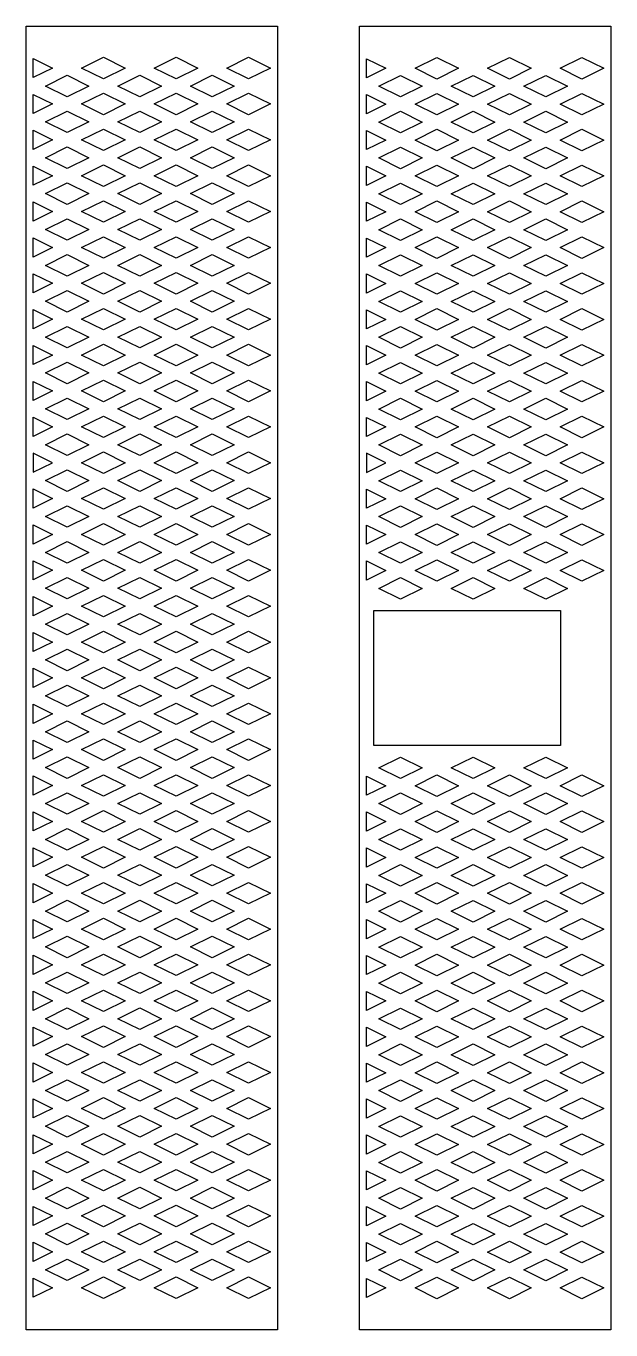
# Model space of a CAD drawing. Header units: metres. Extents: x -269 to 2726, y -36 to 1548.
# Drawn here: x 1342 to 1668, y 16 to 741 of the extents above; entities that cross this region are included whole.
import ezdxf

# ---------------------------------------------------------------- set-up
doc = ezdxf.new("R2010")
doc.units = ezdxf.units.M
doc.layers.add('Page1', color=7, linetype='CONTINUOUS')

msp = doc.modelspace()

# ---------------------------------------------------------------- linework, layer by layer
at = {"layer": 'Page1'}
for points in [[(1482.161377, 16.400642), (1342.161377, 16.400642), (1342.161377, 741.400635), (1482.161377, 741.400635), (1482.161377, 741.400635), (1482.161377, 16.400642)], [(1667.716919, 16.301371), (1527.716919, 16.301371), (1527.716919, 741.301392), (1667.716919, 741.301392), (1667.716919, 741.301392), (1667.716919, 16.301371)], [(1346.161377, 723.370667), (1356.953491, 718.042053), (1346.161377, 712.71344), (1346.161377, 723.370667)], [(1385.236328, 724.026917), (1397.357544, 718.042053), (1385.236328, 712.05719), (1373.115112, 718.042053), (1385.236328, 724.026917)], [(1425.640381, 724.026917), (1437.761597, 718.042053), (1425.640381, 712.05719), (1413.519165, 718.042053), (1425.640381, 724.026917)], [(1466.044434, 724.026917), (1478.165649, 718.042053), (1466.044434, 712.05719), (1453.923218, 718.042053), (1466.044434, 724.026917)], [(1531.716919, 723.271423), (1542.509033, 717.94281), (1531.716919, 712.614136), (1531.716919, 723.271423)], [(1570.79187, 723.927612), (1582.913086, 717.94281), (1570.79187, 711.957947), (1558.670654, 717.94281), (1570.79187, 723.927612)], [(1611.195923, 723.927612), (1623.317139, 717.94281), (1611.195923, 711.957947), (1599.074707, 717.94281), (1611.195923, 723.927612)], [(1651.599976, 723.927612), (1663.721191, 717.94281), (1651.599976, 711.957947), (1639.47876, 717.94281), (1651.599976, 723.927612)], [(1365.034302, 714.052185), (1377.155518, 708.067322), (1365.034302, 702.082458), (1352.913086, 708.067322), (1365.034302, 714.052185)], [(1405.438354, 714.052185), (1417.55957, 708.067322), (1405.438354, 702.082458), (1393.317139, 708.067322), (1405.438354, 714.052185)], [(1445.842407, 714.052185), (1457.963623, 708.067322), (1445.842407, 702.082458), (1433.721191, 708.067322), (1445.842407, 714.052185)], [(1550.589844, 713.952881), (1562.71106, 707.968018), (1550.589844, 701.983215), (1538.468628, 707.968018), (1550.589844, 713.952881)], [(1590.993896, 713.952881), (1603.115112, 707.968018), (1590.993896, 701.983215), (1578.872681, 707.968018), (1590.993896, 713.952881)], [(1631.397949, 713.952881), (1643.519165, 707.968018), (1631.397949, 701.983215), (1619.276733, 707.968018), (1631.397949, 713.952881)], [(1346.161377, 703.421204), (1356.953491, 698.09259), (1346.161377, 692.763916), (1346.161377, 703.421204)], [(1385.236328, 704.077393), (1397.357544, 698.09259), (1385.236328, 692.107727), (1373.115112, 698.09259), (1385.236328, 704.077393)], [(1425.640381, 704.077393), (1437.761597, 698.09259), (1425.640381, 692.107727), (1413.519165, 698.09259), (1425.640381, 704.077393)], [(1466.044434, 704.077393), (1478.165649, 698.09259), (1466.044434, 692.107727), (1453.923218, 698.09259), (1466.044434, 704.077393)], [(1570.79187, 703.978149), (1582.913086, 697.993286), (1570.79187, 692.008423), (1558.670654, 697.993286), (1570.79187, 703.978149)], [(1611.195923, 703.978149), (1623.317139, 697.993286), (1611.195923, 692.008423), (1599.074707, 697.993286), (1611.195923, 703.978149)], [(1651.599976, 703.978149), (1663.721191, 697.993286), (1651.599976, 692.008423), (1639.47876, 697.993286), (1651.599976, 703.978149)], [(1531.716919, 703.321899), (1542.509033, 697.993286), (1531.716919, 692.664673), (1531.716919, 703.321899)], [(1365.034302, 694.102661), (1377.155518, 688.117798), (1365.034302, 682.132996), (1352.913086, 688.117798), (1365.034302, 694.102661)], [(1405.438354, 694.102661), (1417.55957, 688.117798), (1405.438354, 682.132996), (1393.317139, 688.117798), (1405.438354, 694.102661)], [(1445.842407, 694.102661), (1457.963623, 688.117798), (1445.842407, 682.132996), (1433.721191, 688.117798), (1445.842407, 694.102661)], [(1550.589844, 694.003418), (1562.71106, 688.018555), (1550.589844, 682.033691), (1538.468628, 688.018555), (1550.589844, 694.003418)], [(1590.993896, 694.003418), (1603.115112, 688.018555), (1590.993896, 682.033691), (1578.872681, 688.018555), (1590.993896, 694.003418)], [(1631.397949, 694.003418), (1643.519165, 688.018555), (1631.397949, 682.033691), (1619.276733, 688.018555), (1631.397949, 694.003418)], [(1346.161377, 683.47168), (1356.953491, 678.143066), (1346.161377, 672.814453), (1346.161377, 683.47168)], [(1385.236328, 684.12793), (1397.357544, 678.143066), (1385.236328, 672.158203), (1373.115112, 678.143066), (1385.236328, 684.12793)], [(1425.640381, 684.12793), (1437.761597, 678.143066), (1425.640381, 672.158203), (1413.519165, 678.143066), (1425.640381, 684.12793)], [(1466.044434, 684.12793), (1478.165649, 678.143066), (1466.044434, 672.158203), (1453.923218, 678.143066), (1466.044434, 684.12793)], [(1531.716919, 683.372437), (1542.509033, 678.043823), (1531.716919, 672.715149), (1531.716919, 683.372437)], [(1570.79187, 684.028625), (1582.913086, 678.043823), (1570.79187, 672.05896), (1558.670654, 678.043823), (1570.79187, 684.028625)], [(1611.195923, 684.028625), (1623.317139, 678.043823), (1611.195923, 672.05896), (1599.074707, 678.043823), (1611.195923, 684.028625)], [(1651.599976, 684.028625), (1663.721191, 678.043823), (1651.599976, 672.05896), (1639.47876, 678.043823), (1651.599976, 684.028625)], [(1365.034302, 674.153198), (1377.155518, 668.168335), (1365.034302, 662.183472), (1352.913086, 668.168335), (1365.034302, 674.153198)], [(1405.438354, 674.153198), (1417.55957, 668.168335), (1405.438354, 662.183472), (1393.317139, 668.168335), (1405.438354, 674.153198)], [(1445.842407, 674.153198), (1457.963623, 668.168335), (1445.842407, 662.183472), (1433.721191, 668.168335), (1445.842407, 674.153198)], [(1550.589844, 674.053894), (1562.71106, 668.069031), (1550.589844, 662.084229), (1538.468628, 668.069031), (1550.589844, 674.053894)], [(1590.993896, 674.053894), (1603.115112, 668.069031), (1590.993896, 662.084229), (1578.872681, 668.069031), (1590.993896, 674.053894)], [(1631.397949, 674.053894), (1643.519165, 668.069031), (1631.397949, 662.084229), (1619.276733, 668.069031), (1631.397949, 674.053894)], [(1346.161377, 663.522217), (1356.953491, 658.193542), (1346.161377, 652.864929), (1346.161377, 663.522217)], [(1385.236328, 664.178406), (1397.357544, 658.193542), (1385.236328, 652.20874), (1373.115112, 658.193542), (1385.236328, 664.178406)], [(1425.640381, 664.178406), (1437.761597, 658.193542), (1425.640381, 652.20874), (1413.519165, 658.193542), (1425.640381, 664.178406)], [(1466.044434, 664.178406), (1478.165649, 658.193542), (1466.044434, 652.20874), (1453.923218, 658.193542), (1466.044434, 664.178406)], [(1531.716919, 663.422913), (1542.509033, 658.094299), (1531.716919, 652.765686), (1531.716919, 663.422913)], [(1570.79187, 664.079163), (1582.913086, 658.094299), (1570.79187, 652.109436), (1558.670654, 658.094299), (1570.79187, 664.079163)], [(1611.195923, 664.079163), (1623.317139, 658.094299), (1611.195923, 652.109436), (1599.074707, 658.094299), (1611.195923, 664.079163)], [(1651.599976, 664.079163), (1663.721191, 658.094299), (1651.599976, 652.109436), (1639.47876, 658.094299), (1651.599976, 664.079163)], [(1365.034302, 654.203674), (1377.155518, 648.218811), (1365.034302, 642.233948), (1352.913086, 648.218811), (1365.034302, 654.203674)], [(1405.438354, 654.203674), (1417.55957, 648.218811), (1405.438354, 642.233948), (1393.317139, 648.218811), (1405.438354, 654.203674)], [(1445.842407, 654.203674), (1457.963623, 648.218811), (1445.842407, 642.233948), (1433.721191, 648.218811), (1445.842407, 654.203674)], [(1550.589844, 654.10437), (1562.71106, 648.119568), (1550.589844, 642.134705), (1538.468628, 648.119568), (1550.589844, 654.10437)], [(1590.993896, 654.10437), (1603.115112, 648.119568), (1590.993896, 642.134705), (1578.872681, 648.119568), (1590.993896, 654.10437)], [(1631.397949, 654.10437), (1643.519165, 648.119568), (1631.397949, 642.134705), (1619.276733, 648.119568), (1631.397949, 654.10437)], [(1346.161377, 643.572693), (1356.953491, 638.24408), (1346.161377, 632.915466), (1346.161377, 643.572693)], [(1385.236328, 644.228943), (1397.357544, 638.24408), (1385.236328, 632.259216), (1373.115112, 638.24408), (1385.236328, 644.228943)], [(1425.640381, 644.228943), (1437.761597, 638.24408), (1425.640381, 632.259216), (1413.519165, 638.24408), (1425.640381, 644.228943)], [(1466.044434, 644.228943), (1478.165649, 638.24408), (1466.044434, 632.259216), (1453.923218, 638.24408), (1466.044434, 644.228943)], [(1531.716919, 643.47345), (1542.509033, 638.144775), (1531.716919, 632.816162), (1531.716919, 643.47345)], [(1570.79187, 644.129639), (1582.913086, 638.144775), (1570.79187, 632.159973), (1558.670654, 638.144775), (1570.79187, 644.129639)], [(1611.195923, 644.129639), (1623.317139, 638.144775), (1611.195923, 632.159973), (1599.074707, 638.144775), (1611.195923, 644.129639)], [(1651.599976, 644.129639), (1663.721191, 638.144775), (1651.599976, 632.159973), (1639.47876, 638.144775), (1651.599976, 644.129639)], [(1365.034302, 634.25415), (1377.155518, 628.269348), (1365.034302, 622.284485), (1352.913086, 628.269348), (1365.034302, 634.25415)], [(1405.438354, 634.25415), (1417.55957, 628.269348), (1405.438354, 622.284485), (1393.317139, 628.269348), (1405.438354, 634.25415)], [(1445.842407, 634.25415), (1457.963623, 628.269348), (1445.842407, 622.284485), (1433.721191, 628.269348), (1445.842407, 634.25415)], [(1550.589844, 634.154907), (1562.71106, 628.170044), (1550.589844, 622.185181), (1538.468628, 628.170044), (1550.589844, 634.154907)], [(1590.993896, 634.154907), (1603.115112, 628.170044), (1590.993896, 622.185181), (1578.872681, 628.170044), (1590.993896, 634.154907)], [(1631.397949, 634.154907), (1643.519165, 628.170044), (1631.397949, 622.185181), (1619.276733, 628.170044), (1631.397949, 634.154907)], [(1346.161377, 623.62323), (1356.953491, 618.294556), (1346.161377, 612.965942), (1346.161377, 623.62323)], [(1385.236328, 624.279419), (1397.357544, 618.294556), (1385.236328, 612.309753), (1373.115112, 618.294556), (1385.236328, 624.279419)], [(1425.640381, 624.279419), (1437.761597, 618.294556), (1425.640381, 612.309753), (1413.519165, 618.294556), (1425.640381, 624.279419)], [(1466.044434, 624.279419), (1478.165649, 618.294556), (1466.044434, 612.309753), (1453.923218, 618.294556), (1466.044434, 624.279419)], [(1570.79187, 624.180176), (1582.913086, 618.195313), (1570.79187, 612.210449), (1558.670654, 618.195313), (1570.79187, 624.180176)], [(1611.195923, 624.180176), (1623.317139, 618.195313), (1611.195923, 612.210449), (1599.074707, 618.195313), (1611.195923, 624.180176)], [(1651.599976, 624.180176), (1663.721191, 618.195313), (1651.599976, 612.210449), (1639.47876, 618.195313), (1651.599976, 624.180176)], [(1531.716919, 623.523926), (1542.509033, 618.195313), (1531.716919, 612.866699), (1531.716919, 623.523926)], [(1365.034302, 614.304688), (1377.155518, 608.319824), (1365.034302, 602.334961), (1352.913086, 608.319824), (1365.034302, 614.304688)], [(1405.438354, 614.304688), (1417.55957, 608.319824), (1405.438354, 602.334961), (1393.317139, 608.319824), (1405.438354, 614.304688)], [(1445.842407, 614.304688), (1457.963623, 608.319824), (1445.842407, 602.334961), (1433.721191, 608.319824), (1445.842407, 614.304688)], [(1550.589844, 614.205383), (1562.71106, 608.220581), (1550.589844, 602.235718), (1538.468628, 608.220581), (1550.589844, 614.205383)], [(1590.993896, 614.205383), (1603.115112, 608.220581), (1590.993896, 602.235718), (1578.872681, 608.220581), (1590.993896, 614.205383)], [(1631.397949, 614.205383), (1643.519165, 608.220581), (1631.397949, 602.235718), (1619.276733, 608.220581), (1631.397949, 614.205383)], [(1346.161377, 603.673706), (1356.953491, 598.345093), (1346.161377, 593.016479), (1346.161377, 603.673706)], [(1385.236328, 604.329956), (1397.357544, 598.345093), (1385.236328, 592.360229), (1373.115112, 598.345093), (1385.236328, 604.329956)], [(1425.640381, 604.329956), (1437.761597, 598.345093), (1425.640381, 592.360229), (1413.519165, 598.345093), (1425.640381, 604.329956)], [(1466.044434, 604.329956), (1478.165649, 598.345093), (1466.044434, 592.360229), (1453.923218, 598.345093), (1466.044434, 604.329956)], [(1531.716919, 603.574463), (1542.509033, 598.245789), (1531.716919, 592.917175), (1531.716919, 603.574463)], [(1570.79187, 604.230652), (1582.913086, 598.245789), (1570.79187, 592.260986), (1558.670654, 598.245789), (1570.79187, 604.230652)], [(1611.195923, 604.230652), (1623.317139, 598.245789), (1611.195923, 592.260986), (1599.074707, 598.245789), (1611.195923, 604.230652)], [(1651.599976, 604.230652), (1663.721191, 598.245789), (1651.599976, 592.260986), (1639.47876, 598.245789), (1651.599976, 604.230652)], [(1365.034302, 594.355164), (1377.155518, 588.370361), (1365.034302, 582.385498), (1352.913086, 588.370361), (1365.034302, 594.355164)], [(1405.438354, 594.355164), (1417.55957, 588.370361), (1405.438354, 582.385498), (1393.317139, 588.370361), (1405.438354, 594.355164)], [(1445.842407, 594.355164), (1457.963623, 588.370361), (1445.842407, 582.385498), (1433.721191, 588.370361), (1445.842407, 594.355164)], [(1550.589844, 594.25592), (1562.71106, 588.271057), (1550.589844, 582.286194), (1538.468628, 588.271057), (1550.589844, 594.25592)], [(1590.993896, 594.25592), (1603.115112, 588.271057), (1590.993896, 582.286194), (1578.872681, 588.271057), (1590.993896, 594.25592)], [(1631.397949, 594.25592), (1643.519165, 588.271057), (1631.397949, 582.286194), (1619.276733, 588.271057), (1631.397949, 594.25592)], [(1346.161377, 583.724243), (1356.953491, 578.395569), (1346.161377, 573.066956), (1346.161377, 583.724243)], [(1385.236328, 584.380432), (1397.357544, 578.395569), (1385.236328, 572.410767), (1373.115112, 578.395569), (1385.236328, 584.380432)], [(1425.640381, 584.380432), (1437.761597, 578.395569), (1425.640381, 572.410767), (1413.519165, 578.395569), (1425.640381, 584.380432)], [(1466.044434, 584.380432), (1478.165649, 578.395569), (1466.044434, 572.410767), (1453.923218, 578.395569), (1466.044434, 584.380432)], [(1531.716919, 583.624939), (1542.509033, 578.296326), (1531.716919, 572.967712), (1531.716919, 583.624939)], [(1570.79187, 584.281189), (1582.913086, 578.296326), (1570.79187, 572.311462), (1558.670654, 578.296326), (1570.79187, 584.281189)], [(1611.195923, 584.281189), (1623.317139, 578.296326), (1611.195923, 572.311462), (1599.074707, 578.296326), (1611.195923, 584.281189)], [(1651.599976, 584.281189), (1663.721191, 578.296326), (1651.599976, 572.311462), (1639.47876, 578.296326), (1651.599976, 584.281189)], [(1365.034302, 574.405701), (1377.155518, 568.420837), (1365.034302, 562.435974), (1352.913086, 568.420837), (1365.034302, 574.405701)], [(1405.438354, 574.405701), (1417.55957, 568.420837), (1405.438354, 562.435974), (1393.317139, 568.420837), (1405.438354, 574.405701)], [(1445.842407, 574.405701), (1457.963623, 568.420837), (1445.842407, 562.435974), (1433.721191, 568.420837), (1445.842407, 574.405701)], [(1550.589844, 574.306396), (1562.71106, 568.321594), (1550.589844, 562.336731), (1538.468628, 568.321594), (1550.589844, 574.306396)], [(1590.993896, 574.306396), (1603.115112, 568.321594), (1590.993896, 562.336731), (1578.872681, 568.321594), (1590.993896, 574.306396)], [(1631.397949, 574.306396), (1643.519165, 568.321594), (1631.397949, 562.336731), (1619.276733, 568.321594), (1631.397949, 574.306396)], [(1346.161377, 563.774719), (1356.953491, 558.446106), (1346.161377, 553.117493), (1346.161377, 563.774719)], [(1385.236328, 564.430969), (1397.357544, 558.446106), (1385.236328, 552.461243), (1373.115112, 558.446106), (1385.236328, 564.430969)], [(1425.640381, 564.430969), (1437.761597, 558.446106), (1425.640381, 552.461243), (1413.519165, 558.446106), (1425.640381, 564.430969)], [(1466.044434, 564.430969), (1478.165649, 558.446106), (1466.044434, 552.461243), (1453.923218, 558.446106), (1466.044434, 564.430969)], [(1531.716919, 563.675476), (1542.509033, 558.346802), (1531.716919, 553.018188), (1531.716919, 563.675476)], [(1570.79187, 564.331665), (1582.913086, 558.346802), (1570.79187, 552.362), (1558.670654, 558.346802), (1570.79187, 564.331665)], [(1611.195923, 564.331665), (1623.317139, 558.346802), (1611.195923, 552.362), (1599.074707, 558.346802), (1611.195923, 564.331665)], [(1651.599976, 564.331665), (1663.721191, 558.346802), (1651.599976, 552.362), (1639.47876, 558.346802), (1651.599976, 564.331665)], [(1365.034302, 554.456177), (1377.155518, 548.471375), (1365.034302, 542.486511), (1352.913086, 548.471375), (1365.034302, 554.456177)], [(1405.438354, 554.456177), (1417.55957, 548.471375), (1405.438354, 542.486511), (1393.317139, 548.471375), (1405.438354, 554.456177)], [(1445.842407, 554.456177), (1457.963623, 548.471375), (1445.842407, 542.486511), (1433.721191, 548.471375), (1445.842407, 554.456177)], [(1550.589844, 554.356934), (1562.71106, 548.37207), (1550.589844, 542.387207), (1538.468628, 548.37207), (1550.589844, 554.356934)], [(1590.993896, 554.356934), (1603.115112, 548.37207), (1590.993896, 542.387207), (1578.872681, 548.37207), (1590.993896, 554.356934)], [(1631.397949, 554.356934), (1643.519165, 548.37207), (1631.397949, 542.387207), (1619.276733, 548.37207), (1631.397949, 554.356934)], [(1346.161377, 543.825256), (1356.953491, 538.496582), (1346.161377, 533.167969), (1346.161377, 543.825256)], [(1385.236328, 544.481445), (1397.357544, 538.496582), (1385.236328, 532.51178), (1373.115112, 538.496582), (1385.236328, 544.481445)], [(1425.640381, 544.481445), (1437.761597, 538.496582), (1425.640381, 532.51178), (1413.519165, 538.496582), (1425.640381, 544.481445)], [(1466.044434, 544.481445), (1478.165649, 538.496582), (1466.044434, 532.51178), (1453.923218, 538.496582), (1466.044434, 544.481445)], [(1570.79187, 544.382202), (1582.913086, 538.397339), (1570.79187, 532.412476), (1558.670654, 538.397339), (1570.79187, 544.382202)], [(1611.195923, 544.382202), (1623.317139, 538.397339), (1611.195923, 532.412476), (1599.074707, 538.397339), (1611.195923, 544.382202)], [(1651.599976, 544.382202), (1663.721191, 538.397339), (1651.599976, 532.412476), (1639.47876, 538.397339), (1651.599976, 544.382202)], [(1531.716919, 543.725952), (1542.509033, 538.397339), (1531.716919, 533.068726), (1531.716919, 543.725952)], [(1365.034302, 534.506714), (1377.155518, 528.521851), (1365.034302, 522.536987), (1352.913086, 528.521851), (1365.034302, 534.506714)], [(1405.438354, 534.506714), (1417.55957, 528.521851), (1405.438354, 522.536987), (1393.317139, 528.521851), (1405.438354, 534.506714)], [(1445.842407, 534.506714), (1457.963623, 528.521851), (1445.842407, 522.536987), (1433.721191, 528.521851), (1445.842407, 534.506714)], [(1550.589844, 534.40741), (1562.71106, 528.422607), (1550.589844, 522.437744), (1538.468628, 528.422607), (1550.589844, 534.40741)], [(1590.993896, 534.40741), (1603.115112, 528.422607), (1590.993896, 522.437744), (1578.872681, 528.422607), (1590.993896, 534.40741)], [(1631.397949, 534.40741), (1643.519165, 528.422607), (1631.397949, 522.437744), (1619.276733, 528.422607), (1631.397949, 534.40741)], [(1346.161377, 523.875732), (1356.953491, 518.547119), (1346.161377, 513.218506), (1346.161377, 523.875732)], [(1385.236328, 524.531982), (1397.357544, 518.547119), (1385.236328, 512.562256), (1373.115112, 518.547119), (1385.236328, 524.531982)], [(1425.640381, 524.531982), (1437.761597, 518.547119), (1425.640381, 512.562256), (1413.519165, 518.547119), (1425.640381, 524.531982)], [(1466.044434, 524.531982), (1478.165649, 518.547119), (1466.044434, 512.562256), (1453.923218, 518.547119), (1466.044434, 524.531982)], [(1531.716919, 523.776489), (1542.509033, 518.447815), (1531.716919, 513.119202), (1531.716919, 523.776489)], [(1570.79187, 524.432678), (1582.913086, 518.447815), (1570.79187, 512.463013), (1558.670654, 518.447815), (1570.79187, 524.432678)], [(1611.195923, 524.432678), (1623.317139, 518.447815), (1611.195923, 512.463013), (1599.074707, 518.447815), (1611.195923, 524.432678)], [(1651.599976, 524.432678), (1663.721191, 518.447815), (1651.599976, 512.463013), (1639.47876, 518.447815), (1651.599976, 524.432678)], [(1365.034302, 514.55719), (1377.155518, 508.572357), (1365.034302, 502.587524), (1352.913086, 508.572357), (1365.034302, 514.55719)], [(1405.438354, 514.55719), (1417.55957, 508.572357), (1405.438354, 502.587524), (1393.317139, 508.572357), (1405.438354, 514.55719)], [(1445.842407, 514.55719), (1457.963623, 508.572357), (1445.842407, 502.587524), (1433.721191, 508.572357), (1445.842407, 514.55719)], [(1550.589844, 514.457947), (1562.71106, 508.473083), (1550.589844, 502.488251), (1538.468628, 508.473083), (1550.589844, 514.457947)], [(1590.993896, 514.457947), (1603.115112, 508.473083), (1590.993896, 502.488251), (1578.872681, 508.473083), (1590.993896, 514.457947)], [(1631.397949, 514.457947), (1643.519165, 508.473083), (1631.397949, 502.488251), (1619.276733, 508.473083), (1631.397949, 514.457947)], [(1346.161377, 503.926239), (1346.161377, 493.268982), (1356.953491, 498.597626), (1346.161377, 503.926239)], [(1385.236328, 504.582458), (1397.357544, 498.597626), (1385.236328, 492.612762), (1373.115112, 498.597626), (1385.236328, 504.582458)], [(1425.640381, 504.582458), (1437.761597, 498.597626), (1425.640381, 492.612762), (1413.519165, 498.597626), (1425.640381, 504.582458)], [(1466.044434, 504.582458), (1478.165649, 498.597626), (1466.044434, 492.612762), (1453.923218, 498.597626), (1466.044434, 504.582458)], [(1531.716919, 503.826965), (1531.716919, 493.169708), (1542.509033, 498.498352), (1531.716919, 503.826965)], [(1570.79187, 504.483185), (1582.913086, 498.498352), (1570.79187, 492.513489), (1558.670654, 498.498352), (1570.79187, 504.483185)], [(1611.195923, 504.483185), (1623.317139, 498.498352), (1611.195923, 492.513489), (1599.074707, 498.498352), (1611.195923, 504.483185)], [(1651.599976, 504.483185), (1663.721191, 498.498352), (1651.599976, 492.513489), (1639.47876, 498.498352), (1651.599976, 504.483185)], [(1365.034302, 494.607727), (1377.155518, 488.622864), (1365.034302, 482.638031), (1352.913086, 488.622864), (1365.034302, 494.607727)], [(1405.438354, 494.607727), (1417.55957, 488.622864), (1405.438354, 482.638031), (1393.317139, 488.622864), (1405.438354, 494.607727)], [(1445.842407, 494.607727), (1457.963623, 488.622864), (1445.842407, 482.638031), (1433.721191, 488.622864), (1445.842407, 494.607727)], [(1550.589844, 494.508453), (1562.71106, 488.52359), (1550.589844, 482.538757), (1538.468628, 488.52359), (1550.589844, 494.508453)], [(1590.993896, 494.508453), (1603.115112, 488.52359), (1590.993896, 482.538757), (1578.872681, 488.52359), (1590.993896, 494.508453)], [(1631.397949, 494.508453), (1643.519165, 488.52359), (1631.397949, 482.538757), (1619.276733, 488.52359), (1631.397949, 494.508453)], [(1346.161499, 483.976654), (1356.953491, 478.648132), (1346.161499, 473.31958), (1346.161499, 483.976654)], [(1385.236328, 484.632965), (1397.357544, 478.648132), (1385.236328, 472.663269), (1373.115112, 478.648132), (1385.236328, 484.632965)], [(1425.640381, 484.632965), (1437.761597, 478.648132), (1425.640381, 472.663269), (1413.519165, 478.648132), (1425.640381, 484.632965)], [(1466.044434, 484.632965), (1478.165649, 478.648132), (1466.044434, 472.663269), (1453.923218, 478.648132), (1466.044434, 484.632965)], [(1531.717041, 483.87738), (1542.509033, 478.548859), (1531.717041, 473.220306), (1531.717041, 483.87738)], [(1570.79187, 484.533691), (1582.913086, 478.548859), (1570.79187, 472.563995), (1558.670654, 478.548859), (1570.79187, 484.533691)], [(1611.195923, 484.533691), (1623.317139, 478.548859), (1611.195923, 472.563995), (1599.074707, 478.548859), (1611.195923, 484.533691)], [(1651.599976, 484.533691), (1663.721191, 478.548859), (1651.599976, 472.563995), (1639.47876, 478.548859), (1651.599976, 484.533691)], [(1365.034302, 474.658234), (1377.155518, 468.67337), (1365.034302, 462.688507), (1352.913086, 468.67337), (1365.034302, 474.658234)], [(1405.438354, 474.658234), (1417.55957, 468.67337), (1405.438354, 462.688507), (1393.317139, 468.67337), (1405.438354, 474.658234)], [(1445.842407, 474.658234), (1457.963623, 468.67337), (1445.842407, 462.688507), (1433.721191, 468.67337), (1445.842407, 474.658234)], [(1550.589844, 474.55896), (1562.71106, 468.574097), (1550.589844, 462.589233), (1538.468628, 468.574097), (1550.589844, 474.55896)], [(1590.993896, 474.55896), (1603.115112, 468.574097), (1590.993896, 462.589233), (1578.872681, 468.574097), (1590.993896, 474.55896)], [(1631.397949, 474.55896), (1643.519165, 468.574097), (1631.397949, 462.589233), (1619.276733, 468.574097), (1631.397949, 474.55896)], [(1385.236328, 464.683472), (1397.357544, 458.698608), (1385.236328, 452.713776), (1373.115112, 458.698608), (1385.236328, 464.683472)], [(1425.640381, 464.683472), (1437.761597, 458.698608), (1425.640381, 452.713776), (1413.519165, 458.698608), (1425.640381, 464.683472)], [(1466.044434, 464.683472), (1478.165649, 458.698608), (1466.044434, 452.713776), (1453.923218, 458.698608), (1466.044434, 464.683472)], [(1570.79187, 464.584198), (1582.913086, 458.599335), (1570.79187, 452.614502), (1558.670654, 458.599335), (1570.79187, 464.584198)], [(1611.195923, 464.584198), (1623.317139, 458.599335), (1611.195923, 452.614502), (1599.074707, 458.599335), (1611.195923, 464.584198)], [(1651.599976, 464.584198), (1663.721191, 458.599335), (1651.599976, 452.614502), (1639.47876, 458.599335), (1651.599976, 464.584198)], [(1346.161499, 464.027161), (1356.953491, 458.698608), (1346.161499, 453.370087), (1346.161499, 464.027161)], [(1531.717041, 463.927887), (1542.509033, 458.599335), (1531.717041, 453.270813), (1531.717041, 463.927887)], [(1365.034302, 454.70871), (1377.155518, 448.723877), (1365.034302, 442.739014), (1352.913086, 448.723877), (1365.034302, 454.70871)], [(1405.438354, 454.70871), (1417.55957, 448.723877), (1405.438354, 442.739014), (1393.317139, 448.723877), (1405.438354, 454.70871)], [(1445.842407, 454.70871), (1457.963623, 448.723877), (1445.842407, 442.739014), (1433.721191, 448.723877), (1445.842407, 454.70871)], [(1550.589844, 454.609436), (1562.71106, 448.624603), (1550.589844, 442.63974), (1538.468628, 448.624603), (1550.589844, 454.609436)], [(1590.993896, 454.609436), (1603.115112, 448.624603), (1590.993896, 442.63974), (1578.872681, 448.624603), (1590.993896, 454.609436)], [(1631.397949, 454.609436), (1643.519165, 448.624603), (1631.397949, 442.63974), (1619.276733, 448.624603), (1631.397949, 454.609436)], [(1346.161499, 444.077667), (1356.953491, 438.749115), (1346.161499, 433.420593), (1346.161499, 444.077667)], [(1385.236328, 444.733978), (1397.357544, 438.749115), (1385.236328, 432.764282), (1373.115112, 438.749115), (1385.236328, 444.733978)], [(1425.640381, 444.733978), (1437.761597, 438.749115), (1425.640381, 432.764282), (1413.519165, 438.749115), (1425.640381, 444.733978)], [(1466.044434, 444.733978), (1478.165649, 438.749115), (1466.044434, 432.764282), (1453.923218, 438.749115), (1466.044434, 444.733978)], [(1531.717041, 443.978394), (1542.509033, 438.649841), (1531.717041, 433.32132), (1531.717041, 443.978394)], [(1570.79187, 444.634705), (1582.913086, 438.649841), (1570.79187, 432.665009), (1558.670654, 438.649841), (1570.79187, 444.634705)], [(1611.195923, 444.634705), (1623.317139, 438.649841), (1611.195923, 432.665009), (1599.074707, 438.649841), (1611.195923, 444.634705)], [(1651.599976, 444.634705), (1663.721191, 438.649841), (1651.599976, 432.665009), (1639.47876, 438.649841), (1651.599976, 444.634705)], [(1365.034302, 434.759216), (1377.155518, 428.774384), (1365.034302, 422.78952), (1352.913086, 428.774384), (1365.034302, 434.759216)], [(1405.438354, 434.759216), (1417.55957, 428.774384), (1405.438354, 422.78952), (1393.317139, 428.774384), (1405.438354, 434.759216)], [(1445.842407, 434.759216), (1457.963623, 428.774384), (1445.842407, 422.78952), (1433.721191, 428.774384), (1445.842407, 434.759216)], [(1550.589844, 434.659943), (1562.71106, 428.67511), (1550.589844, 422.690247), (1538.468628, 428.67511), (1550.589844, 434.659943)], [(1590.993896, 434.659943), (1603.115112, 428.67511), (1590.993896, 422.690247), (1578.872681, 428.67511), (1590.993896, 434.659943)], [(1631.397949, 434.659943), (1643.519165, 428.67511), (1631.397949, 422.690247), (1619.276733, 428.67511), (1631.397949, 434.659943)], [(1346.161499, 424.128174), (1356.953491, 418.799622), (1346.161499, 413.4711), (1346.161499, 424.128174)], [(1385.236328, 424.784485), (1397.357544, 418.799622), (1385.236328, 412.814789), (1373.115112, 418.799622), (1385.236328, 424.784485)], [(1425.640381, 424.784485), (1437.761597, 418.799622), (1425.640381, 412.814789), (1413.519165, 418.799622), (1425.640381, 424.784485)], [(1466.044434, 424.784485), (1478.165649, 418.799622), (1466.044434, 412.814789), (1453.923218, 418.799622), (1466.044434, 424.784485)], [(1365.034302, 414.809723), (1377.155518, 408.82489), (1365.034302, 402.840027), (1352.913086, 408.82489), (1365.034302, 414.809723)], [(1405.438354, 414.809723), (1417.55957, 408.82489), (1405.438354, 402.840027), (1393.317139, 408.82489), (1405.438354, 414.809723)], [(1445.842407, 414.809723), (1457.963623, 408.82489), (1445.842407, 402.840027), (1433.721191, 408.82489), (1445.842407, 414.809723)], [(1639.716919, 416.301361), (1639.716919, 341.301361), (1535.716919, 341.301361), (1535.716919, 416.301361), (1639.716919, 416.301361)], [(1346.161499, 404.17868), (1356.953491, 398.850128), (1346.161499, 393.521606), (1346.161499, 404.17868)], [(1385.236328, 404.834991), (1397.357544, 398.850128), (1385.236328, 392.865295), (1373.115112, 398.850128), (1385.236328, 404.834991)], [(1425.640381, 404.834991), (1437.761597, 398.850128), (1425.640381, 392.865295), (1413.519165, 398.850128), (1425.640381, 404.834991)], [(1466.044434, 404.834991), (1478.165649, 398.850128), (1466.044434, 392.865295), (1453.923218, 398.850128), (1466.044434, 404.834991)], [(1365.034302, 394.860229), (1377.155518, 388.875397), (1365.034302, 382.890533), (1352.913086, 388.875397), (1365.034302, 394.860229)], [(1405.438354, 394.860229), (1417.55957, 388.875397), (1405.438354, 382.890533), (1393.317139, 388.875397), (1405.438354, 394.860229)], [(1445.842407, 394.860229), (1457.963623, 388.875397), (1445.842407, 382.890533), (1433.721191, 388.875397), (1445.842407, 394.860229)], [(1385.236328, 384.885498), (1397.357544, 378.900635), (1385.236328, 372.915802), (1373.115112, 378.900635), (1385.236328, 384.885498)], [(1425.640381, 384.885498), (1437.761597, 378.900635), (1425.640381, 372.915802), (1413.519165, 378.900635), (1425.640381, 384.885498)], [(1466.044434, 384.885498), (1478.165649, 378.900635), (1466.044434, 372.915802), (1453.923218, 378.900635), (1466.044434, 384.885498)], [(1346.161499, 384.229187), (1356.953491, 378.900635), (1346.161499, 373.572113), (1346.161499, 384.229187)], [(1365.034302, 374.910736), (1377.155518, 368.925903), (1365.034302, 362.94104), (1352.913086, 368.925903), (1365.034302, 374.910736)], [(1405.438354, 374.910736), (1417.55957, 368.925903), (1405.438354, 362.94104), (1393.317139, 368.925903), (1405.438354, 374.910736)], [(1445.842407, 374.910736), (1457.963623, 368.925903), (1445.842407, 362.94104), (1433.721191, 368.925903), (1445.842407, 374.910736)], [(1346.161499, 364.279694), (1356.953491, 358.951141), (1346.161499, 353.62262), (1346.161499, 364.279694)], [(1385.236328, 364.936005), (1397.357544, 358.951141), (1385.236328, 352.966309), (1373.115112, 358.951141), (1385.236328, 364.936005)], [(1425.640381, 364.936005), (1437.761597, 358.951141), (1425.640381, 352.966309), (1413.519165, 358.951141), (1425.640381, 364.936005)], [(1466.044434, 364.936005), (1478.165649, 358.951141), (1466.044434, 352.966309), (1453.923218, 358.951141), (1466.044434, 364.936005)], [(1365.034302, 354.961243), (1377.155518, 348.97641), (1365.034302, 342.991547), (1352.913086, 348.97641), (1365.034302, 354.961243)], [(1405.438354, 354.961243), (1417.55957, 348.97641), (1405.438354, 342.991547), (1393.317139, 348.97641), (1405.438354, 354.961243)], [(1445.842407, 354.961243), (1457.963623, 348.97641), (1445.842407, 342.991547), (1433.721191, 348.97641), (1445.842407, 354.961243)], [(1346.161499, 344.3302), (1356.953491, 339.001648), (1346.161499, 333.673126), (1346.161499, 344.3302)], [(1385.236328, 344.986511), (1397.357544, 339.001648), (1385.236328, 333.016815), (1373.115112, 339.001648), (1385.236328, 344.986511)], [(1425.640381, 344.986511), (1437.761597, 339.001648), (1425.640381, 333.016815), (1413.519165, 339.001648), (1425.640381, 344.986511)], [(1466.044434, 344.986511), (1478.165649, 339.001648), (1466.044434, 333.016815), (1453.923218, 339.001648), (1466.044434, 344.986511)], [(1365.034302, 335.011749), (1377.155518, 329.026917), (1365.034302, 323.042053), (1352.913086, 329.026917), (1365.034302, 335.011749)], [(1405.438354, 335.011749), (1417.55957, 329.026917), (1405.438354, 323.042053), (1393.317139, 329.026917), (1405.438354, 335.011749)], [(1445.842407, 335.011749), (1457.963623, 329.026917), (1445.842407, 323.042053), (1433.721191, 329.026917), (1445.842407, 335.011749)], [(1550.589844, 334.912476), (1562.71106, 328.927643), (1550.589844, 322.94278), (1538.468628, 328.927643), (1550.589844, 334.912476)], [(1590.993896, 334.912476), (1603.115112, 328.927643), (1590.993896, 322.94278), (1578.872681, 328.927643), (1590.993896, 334.912476)], [(1631.397949, 334.912476), (1643.519165, 328.927643), (1631.397949, 322.94278), (1619.276733, 328.927643), (1631.397949, 334.912476)], [(1346.161499, 324.380707), (1356.953491, 319.052155), (1346.161499, 313.723633), (1346.161499, 324.380707)], [(1385.236328, 325.037018), (1397.357544, 319.052155), (1385.236328, 313.067322), (1373.115112, 319.052155), (1385.236328, 325.037018)], [(1425.640381, 325.037018), (1437.761597, 319.052155), (1425.640381, 313.067322), (1413.519165, 319.052155), (1425.640381, 325.037018)], [(1466.044434, 325.037018), (1478.165649, 319.052155), (1466.044434, 313.067322), (1453.923218, 319.052155), (1466.044434, 325.037018)], [(1531.717041, 324.281433), (1542.509033, 318.952881), (1531.717041, 313.624359), (1531.717041, 324.281433)], [(1570.79187, 324.937744), (1582.913086, 318.952881), (1570.79187, 312.968048), (1558.670654, 318.952881), (1570.79187, 324.937744)], [(1611.195923, 324.937744), (1623.317139, 318.952881), (1611.195923, 312.968048), (1599.074707, 318.952881), (1611.195923, 324.937744)], [(1651.599976, 324.937744), (1663.721191, 318.952881), (1651.599976, 312.968048), (1639.47876, 318.952881), (1651.599976, 324.937744)], [(1365.034302, 315.062256), (1377.155518, 309.077423), (1365.034302, 303.09256), (1352.913086, 309.077423), (1365.034302, 315.062256)], [(1405.438354, 315.062256), (1417.55957, 309.077423), (1405.438354, 303.09256), (1393.317139, 309.077423), (1405.438354, 315.062256)], [(1445.842407, 315.062256), (1457.963623, 309.077423), (1445.842407, 303.09256), (1433.721191, 309.077423), (1445.842407, 315.062256)], [(1550.589844, 314.962982), (1562.71106, 308.978149), (1550.589844, 302.993286), (1538.468628, 308.978149), (1550.589844, 314.962982)], [(1590.993896, 314.962982), (1603.115112, 308.978149), (1590.993896, 302.993286), (1578.872681, 308.978149), (1590.993896, 314.962982)], [(1631.397949, 314.962982), (1643.519165, 308.978149), (1631.397949, 302.993286), (1619.276733, 308.978149), (1631.397949, 314.962982)], [(1385.236328, 305.087524), (1397.357544, 299.102661), (1385.236328, 293.117828), (1373.115112, 299.102661), (1385.236328, 305.087524)], [(1425.640381, 305.087524), (1437.761597, 299.102661), (1425.640381, 293.117828), (1413.519165, 299.102661), (1425.640381, 305.087524)], [(1466.044434, 305.087524), (1478.165649, 299.102661), (1466.044434, 293.117828), (1453.923218, 299.102661), (1466.044434, 305.087524)], [(1570.79187, 304.988251), (1582.913086, 299.003387), (1570.79187, 293.018555), (1558.670654, 299.003387), (1570.79187, 304.988251)], [(1611.195923, 304.988251), (1623.317139, 299.003387), (1611.195923, 293.018555), (1599.074707, 299.003387), (1611.195923, 304.988251)], [(1651.599976, 304.988251), (1663.721191, 299.003387), (1651.599976, 293.018555), (1639.47876, 299.003387), (1651.599976, 304.988251)], [(1346.161499, 304.431213), (1356.953491, 299.102661), (1346.161499, 293.774139), (1346.161499, 304.431213)], [(1531.717041, 304.33194), (1542.509033, 299.003387), (1531.717041, 293.674866), (1531.717041, 304.33194)], [(1365.034302, 295.112762), (1377.155518, 289.12793), (1365.034302, 283.143066), (1352.913086, 289.12793), (1365.034302, 295.112762)], [(1405.438354, 295.112762), (1417.55957, 289.12793), (1405.438354, 283.143066), (1393.317139, 289.12793), (1405.438354, 295.112762)], [(1445.842407, 295.112762), (1457.963623, 289.12793), (1445.842407, 283.143066), (1433.721191, 289.12793), (1445.842407, 295.112762)], [(1550.589844, 295.013489), (1562.71106, 289.028656), (1550.589844, 283.043793), (1538.468628, 289.028656), (1550.589844, 295.013489)], [(1590.993896, 295.013489), (1603.115112, 289.028656), (1590.993896, 283.043793), (1578.872681, 289.028656), (1590.993896, 295.013489)], [(1631.397949, 295.013489), (1643.519165, 289.028656), (1631.397949, 283.043793), (1619.276733, 289.028656), (1631.397949, 295.013489)], [(1346.161499, 284.481689), (1356.953491, 279.153168), (1346.161499, 273.824646), (1346.161499, 284.481689)], [(1385.236328, 285.138031), (1397.357544, 279.153168), (1385.236328, 273.168304), (1373.115112, 279.153168), (1385.236328, 285.138031)], [(1425.640381, 285.138031), (1437.761597, 279.153168), (1425.640381, 273.168304), (1413.519165, 279.153168), (1425.640381, 285.138031)], [(1466.044434, 285.138031), (1478.165649, 279.153168), (1466.044434, 273.168304), (1453.923218, 279.153168), (1466.044434, 285.138031)], [(1531.717041, 284.382446), (1542.509033, 279.053894), (1531.717041, 273.725372), (1531.717041, 284.382446)], [(1570.79187, 285.038757), (1582.913086, 279.053894), (1570.79187, 273.069061), (1558.670654, 279.053894), (1570.79187, 285.038757)], [(1611.195923, 285.038757), (1623.317139, 279.053894), (1611.195923, 273.069061), (1599.074707, 279.053894), (1611.195923, 285.038757)], [(1651.599976, 285.038757), (1663.721191, 279.053894), (1651.599976, 273.069061), (1639.47876, 279.053894), (1651.599976, 285.038757)], [(1365.034302, 275.163269), (1377.155518, 269.178406), (1365.034302, 263.193573), (1352.913086, 269.178406), (1365.034302, 275.163269)], [(1405.438354, 275.163269), (1417.55957, 269.178406), (1405.438354, 263.193573), (1393.317139, 269.178406), (1405.438354, 275.163269)], [(1445.842407, 275.163269), (1457.963623, 269.178406), (1445.842407, 263.193573), (1433.721191, 269.178406), (1445.842407, 275.163269)], [(1550.589844, 275.063995), (1562.71106, 269.079163), (1550.589844, 263.094299), (1538.468628, 269.079163), (1550.589844, 275.063995)], [(1590.993896, 275.063995), (1603.115112, 269.079163), (1590.993896, 263.094299), (1578.872681, 269.079163), (1590.993896, 275.063995)], [(1631.397949, 275.063995), (1643.519165, 269.079163), (1631.397949, 263.094299), (1619.276733, 269.079163), (1631.397949, 275.063995)], [(1346.161499, 264.532196), (1356.953491, 259.203674), (1346.161499, 253.875137), (1346.161499, 264.532196)], [(1385.236328, 265.188507), (1397.357544, 259.203674), (1385.236328, 253.218826), (1373.115112, 259.203674), (1385.236328, 265.188507)], [(1425.640381, 265.188507), (1437.761597, 259.203674), (1425.640381, 253.218826), (1413.519165, 259.203674), (1425.640381, 265.188507)], [(1466.044434, 265.188507), (1478.165649, 259.203674), (1466.044434, 253.218826), (1453.923218, 259.203674), (1466.044434, 265.188507)], [(1531.717041, 264.432922), (1542.509033, 259.104401), (1531.717041, 253.775864), (1531.717041, 264.432922)], [(1570.79187, 265.089233), (1582.913086, 259.104401), (1570.79187, 253.119553), (1558.670654, 259.104401), (1570.79187, 265.089233)], [(1611.195923, 265.089233), (1623.317139, 259.104401), (1611.195923, 253.119553), (1599.074707, 259.104401), (1611.195923, 265.089233)], [(1651.599976, 265.089233), (1663.721191, 259.104401), (1651.599976, 253.119553), (1639.47876, 259.104401), (1651.599976, 265.089233)], [(1365.034302, 255.213776), (1377.155518, 249.228928), (1365.034302, 243.24408), (1352.913086, 249.228928), (1365.034302, 255.213776)], [(1405.438354, 255.213776), (1417.55957, 249.228928), (1405.438354, 243.24408), (1393.317139, 249.228928), (1405.438354, 255.213776)], [(1445.842407, 255.213776), (1457.963623, 249.228928), (1445.842407, 243.24408), (1433.721191, 249.228928), (1445.842407, 255.213776)], [(1550.589844, 255.114502), (1562.71106, 249.129654), (1550.589844, 243.144806), (1538.468628, 249.129654), (1550.589844, 255.114502)], [(1590.993896, 255.114502), (1603.115112, 249.129654), (1590.993896, 243.144806), (1578.872681, 249.129654), (1590.993896, 255.114502)], [(1631.397949, 255.114502), (1643.519165, 249.129654), (1631.397949, 243.144806), (1619.276733, 249.129654), (1631.397949, 255.114502)], [(1346.161499, 244.582718), (1356.953491, 239.254181), (1346.161499, 233.925644), (1346.161499, 244.582718)], [(1385.236328, 245.239029), (1397.357544, 239.254181), (1385.236328, 233.269333), (1373.115112, 239.254181), (1385.236328, 245.239029)], [(1425.640381, 245.239029), (1437.761597, 239.254181), (1425.640381, 233.269333), (1413.519165, 239.254181), (1425.640381, 245.239029)], [(1466.044434, 245.239029), (1478.165649, 239.254181), (1466.044434, 233.269333), (1453.923218, 239.254181), (1466.044434, 245.239029)], [(1531.717041, 244.483444), (1542.509033, 239.154907), (1531.717041, 233.82637), (1531.717041, 244.483444)], [(1570.79187, 245.139755), (1582.913086, 239.154907), (1570.79187, 233.170059), (1558.670654, 239.154907), (1570.79187, 245.139755)], [(1611.195923, 245.139755), (1623.317139, 239.154907), (1611.195923, 233.170059), (1599.074707, 239.154907), (1611.195923, 245.139755)], [(1651.599976, 245.139755), (1663.721191, 239.154907), (1651.599976, 233.170059), (1639.47876, 239.154907), (1651.599976, 245.139755)], [(1365.034302, 235.264282), (1377.155518, 229.279434), (1365.034302, 223.294586), (1352.913086, 229.279434), (1365.034302, 235.264282)], [(1405.438354, 235.264282), (1417.55957, 229.279434), (1405.438354, 223.294586), (1393.317139, 229.279434), (1405.438354, 235.264282)], [(1445.842407, 235.264282), (1457.963623, 229.279434), (1445.842407, 223.294586), (1433.721191, 229.279434), (1445.842407, 235.264282)], [(1550.589844, 235.165009), (1562.71106, 229.180161), (1550.589844, 223.195313), (1538.468628, 229.180161), (1550.589844, 235.165009)], [(1590.993896, 235.165009), (1603.115112, 229.180161), (1590.993896, 223.195313), (1578.872681, 229.180161), (1590.993896, 235.165009)], [(1631.397949, 235.165009), (1643.519165, 229.180161), (1631.397949, 223.195313), (1619.276733, 229.180161), (1631.397949, 235.165009)], [(1385.236328, 225.289536), (1397.357544, 219.304688), (1385.236328, 213.319839), (1373.115112, 219.304688), (1385.236328, 225.289536)], [(1425.640381, 225.289536), (1437.761597, 219.304688), (1425.640381, 213.319839), (1413.519165, 219.304688), (1425.640381, 225.289536)], [(1466.044434, 225.289536), (1478.165649, 219.304688), (1466.044434, 213.319839), (1453.923218, 219.304688), (1466.044434, 225.289536)], [(1570.79187, 225.190262), (1582.913086, 219.205414), (1570.79187, 213.220566), (1558.670654, 219.205414), (1570.79187, 225.190262)], [(1611.195923, 225.190262), (1623.317139, 219.205414), (1611.195923, 213.220566), (1599.074707, 219.205414), (1611.195923, 225.190262)], [(1651.599976, 225.190262), (1663.721191, 219.205414), (1651.599976, 213.220566), (1639.47876, 219.205414), (1651.599976, 225.190262)], [(1346.161499, 224.633224), (1356.953491, 219.304688), (1346.161499, 213.976151), (1346.161499, 224.633224)], [(1531.717041, 224.533951), (1542.509033, 219.205414), (1531.717041, 213.876877), (1531.717041, 224.533951)], [(1365.034302, 215.314789), (1377.155518, 209.329941), (1365.034302, 203.345093), (1352.913086, 209.329941), (1365.034302, 215.314789)], [(1405.438354, 215.314789), (1417.55957, 209.329941), (1405.438354, 203.345093), (1393.317139, 209.329941), (1405.438354, 215.314789)], [(1445.842407, 215.314789), (1457.963623, 209.329941), (1445.842407, 203.345093), (1433.721191, 209.329941), (1445.842407, 215.314789)], [(1550.589844, 215.215515), (1562.71106, 209.230667), (1550.589844, 203.245819), (1538.468628, 209.230667), (1550.589844, 215.215515)], [(1590.993896, 215.215515), (1603.115112, 209.230667), (1590.993896, 203.245819), (1578.872681, 209.230667), (1590.993896, 215.215515)], [(1631.397949, 215.215515), (1643.519165, 209.230667), (1631.397949, 203.245819), (1619.276733, 209.230667), (1631.397949, 215.215515)], [(1346.161499, 204.683731), (1356.953491, 199.355194), (1346.161499, 194.026657), (1346.161499, 204.683731)], [(1385.236328, 205.340042), (1397.357544, 199.355194), (1385.236328, 193.370346), (1373.115112, 199.355194), (1385.236328, 205.340042)], [(1425.640381, 205.340042), (1437.761597, 199.355194), (1425.640381, 193.370346), (1413.519165, 199.355194), (1425.640381, 205.340042)], [(1466.044434, 205.340042), (1478.165649, 199.355194), (1466.044434, 193.370346), (1453.923218, 199.355194), (1466.044434, 205.340042)], [(1531.717041, 204.584457), (1542.509033, 199.25592), (1531.717041, 193.927383), (1531.717041, 204.584457)], [(1570.79187, 205.240768), (1582.913086, 199.25592), (1570.79187, 193.271072), (1558.670654, 199.25592), (1570.79187, 205.240768)], [(1611.195923, 205.240768), (1623.317139, 199.25592), (1611.195923, 193.271072), (1599.074707, 199.25592), (1611.195923, 205.240768)], [(1651.599976, 205.240768), (1663.721191, 199.25592), (1651.599976, 193.271072), (1639.47876, 199.25592), (1651.599976, 205.240768)], [(1365.034302, 195.365295), (1377.155518, 189.380447), (1365.034302, 183.395599), (1352.913086, 189.380447), (1365.034302, 195.365295)], [(1405.438354, 195.365295), (1417.55957, 189.380447), (1405.438354, 183.395599), (1393.317139, 189.380447), (1405.438354, 195.365295)], [(1445.842407, 195.365295), (1457.963623, 189.380447), (1445.842407, 183.395599), (1433.721191, 189.380447), (1445.842407, 195.365295)], [(1550.589844, 195.266022), (1562.71106, 189.281174), (1550.589844, 183.296326), (1538.468628, 189.281174), (1550.589844, 195.266022)], [(1590.993896, 195.266022), (1603.115112, 189.281174), (1590.993896, 183.296326), (1578.872681, 189.281174), (1590.993896, 195.266022)], [(1631.397949, 195.266022), (1643.519165, 189.281174), (1631.397949, 183.296326), (1619.276733, 189.281174), (1631.397949, 195.266022)], [(1346.161499, 184.734222), (1356.953491, 179.405701), (1346.161499, 174.077164), (1346.161499, 184.734222)], [(1385.236328, 185.390549), (1397.357544, 179.405701), (1385.236328, 173.420837), (1373.115112, 179.405701), (1385.236328, 185.390549)], [(1425.640381, 185.390549), (1437.761597, 179.405701), (1425.640381, 173.420837), (1413.519165, 179.405701), (1425.640381, 185.390549)], [(1466.044434, 185.390549), (1478.165649, 179.405701), (1466.044434, 173.420837), (1453.923218, 179.405701), (1466.044434, 185.390549)], [(1531.717041, 184.634964), (1542.509033, 179.306427), (1531.717041, 173.97789), (1531.717041, 184.634964)], [(1570.79187, 185.291275), (1582.913086, 179.306427), (1570.79187, 173.321579), (1558.670654, 179.306427), (1570.79187, 185.291275)], [(1611.195923, 185.291275), (1623.317139, 179.306427), (1611.195923, 173.321579), (1599.074707, 179.306427), (1611.195923, 185.291275)], [(1651.599976, 185.291275), (1663.721191, 179.306427), (1651.599976, 173.321579), (1639.47876, 179.306427), (1651.599976, 185.291275)], [(1365.034302, 175.415787), (1377.155518, 169.430939), (1365.034302, 163.446091), (1352.913086, 169.430939), (1365.034302, 175.415787)], [(1405.438354, 175.415787), (1417.55957, 169.430939), (1405.438354, 163.446091), (1393.317139, 169.430939), (1405.438354, 175.415787)], [(1445.842407, 175.415787), (1457.963623, 169.430939), (1445.842407, 163.446091), (1433.721191, 169.430939), (1445.842407, 175.415787)], [(1550.589844, 175.316528), (1562.71106, 169.33168), (1550.589844, 163.346817), (1538.468628, 169.33168), (1550.589844, 175.316528)], [(1590.993896, 175.316528), (1603.115112, 169.33168), (1590.993896, 163.346817), (1578.872681, 169.33168), (1590.993896, 175.316528)], [(1631.397949, 175.316528), (1643.519165, 169.33168), (1631.397949, 163.346817), (1619.276733, 169.33168), (1631.397949, 175.316528)], [(1346.161499, 164.784729), (1356.953491, 159.456192), (1346.161499, 154.127655), (1346.161499, 164.784729)], [(1385.236328, 165.44104), (1397.357544, 159.456192), (1385.236328, 153.471344), (1373.115112, 159.456192), (1385.236328, 165.44104)], [(1425.640381, 165.44104), (1437.761597, 159.456192), (1425.640381, 153.471344), (1413.519165, 159.456192), (1425.640381, 165.44104)], [(1466.044434, 165.44104), (1478.165649, 159.456192), (1466.044434, 153.471344), (1453.923218, 159.456192), (1466.044434, 165.44104)], [(1531.717041, 164.685455), (1542.509033, 159.356918), (1531.717041, 154.028381), (1531.717041, 164.685455)], [(1570.79187, 165.341766), (1582.913086, 159.356918), (1570.79187, 153.37207), (1558.670654, 159.356918), (1570.79187, 165.341766)], [(1611.195923, 165.341766), (1623.317139, 159.356918), (1611.195923, 153.37207), (1599.074707, 159.356918), (1611.195923, 165.341766)], [(1651.599976, 165.341766), (1663.721191, 159.356918), (1651.599976, 153.37207), (1639.47876, 159.356918), (1651.599976, 165.341766)], [(1365.034302, 155.466293), (1377.155518, 149.481445), (1365.034302, 143.496597), (1352.913086, 149.481445), (1365.034302, 155.466293)], [(1405.438354, 155.466293), (1417.55957, 149.481445), (1405.438354, 143.496597), (1393.317139, 149.481445), (1405.438354, 155.466293)], [(1445.842407, 155.466293), (1457.963623, 149.481445), (1445.842407, 143.496597), (1433.721191, 149.481445), (1445.842407, 155.466293)], [(1550.589844, 155.36702), (1562.71106, 149.382172), (1550.589844, 143.397324), (1538.468628, 149.382172), (1550.589844, 155.36702)], [(1590.993896, 155.36702), (1603.115112, 149.382172), (1590.993896, 143.397324), (1578.872681, 149.382172), (1590.993896, 155.36702)], [(1631.397949, 155.36702), (1643.519165, 149.382172), (1631.397949, 143.397324), (1619.276733, 149.382172), (1631.397949, 155.36702)], [(1385.236328, 145.491547), (1397.357544, 139.506699), (1385.236328, 133.521851), (1373.115112, 139.506699), (1385.236328, 145.491547)], [(1425.640381, 145.491547), (1437.761597, 139.506699), (1425.640381, 133.521851), (1413.519165, 139.506699), (1425.640381, 145.491547)], [(1466.044434, 145.491547), (1478.165649, 139.506699), (1466.044434, 133.521851), (1453.923218, 139.506699), (1466.044434, 145.491547)], [(1570.79187, 145.392273), (1582.913086, 139.407425), (1570.79187, 133.422577), (1558.670654, 139.407425), (1570.79187, 145.392273)], [(1611.195923, 145.392273), (1623.317139, 139.407425), (1611.195923, 133.422577), (1599.074707, 139.407425), (1611.195923, 145.392273)], [(1651.599976, 145.392273), (1663.721191, 139.407425), (1651.599976, 133.422577), (1639.47876, 139.407425), (1651.599976, 145.392273)], [(1346.161499, 144.835236), (1356.953491, 139.506699), (1346.161499, 134.178162), (1346.161499, 144.835236)], [(1531.717041, 144.735962), (1542.509033, 139.407425), (1531.717041, 134.078888), (1531.717041, 144.735962)], [(1365.034302, 135.5168), (1377.155518, 129.531952), (1365.034302, 123.547104), (1352.913086, 129.531952), (1365.034302, 135.5168)], [(1405.438354, 135.5168), (1417.55957, 129.531952), (1405.438354, 123.547104), (1393.317139, 129.531952), (1405.438354, 135.5168)], [(1445.842407, 135.5168), (1457.963623, 129.531952), (1445.842407, 123.547104), (1433.721191, 129.531952), (1445.842407, 135.5168)], [(1550.589844, 135.417526), (1562.71106, 129.432678), (1550.589844, 123.447838), (1538.468628, 129.432678), (1550.589844, 135.417526)], [(1590.993896, 135.417526), (1603.115112, 129.432678), (1590.993896, 123.447838), (1578.872681, 129.432678), (1590.993896, 135.417526)], [(1631.397949, 135.417526), (1643.519165, 129.432678), (1631.397949, 123.447838), (1619.276733, 129.432678), (1631.397949, 135.417526)], [(1346.161499, 124.885742), (1356.953491, 119.557205), (1346.161499, 114.228668), (1346.161499, 124.885742)], [(1385.236328, 125.542053), (1397.357544, 119.557205), (1385.236328, 113.572357), (1373.115112, 119.557205), (1385.236328, 125.542053)], [(1425.640381, 125.542053), (1437.761597, 119.557205), (1425.640381, 113.572357), (1413.519165, 119.557205), (1425.640381, 125.542053)], [(1466.044434, 125.542053), (1478.165649, 119.557205), (1466.044434, 113.572357), (1453.923218, 119.557205), (1466.044434, 125.542053)], [(1531.717041, 124.786469), (1542.509033, 119.457939), (1531.717041, 114.129402), (1531.717041, 124.786469)], [(1570.79187, 125.442787), (1582.913086, 119.457939), (1570.79187, 113.473083), (1558.670654, 119.457939), (1570.79187, 125.442787)], [(1611.195923, 125.442787), (1623.317139, 119.457939), (1611.195923, 113.473083), (1599.074707, 119.457939), (1611.195923, 125.442787)], [(1651.599976, 125.442787), (1663.721191, 119.457939), (1651.599976, 113.473083), (1639.47876, 119.457939), (1651.599976, 125.442787)], [(1365.034302, 115.567307), (1377.155518, 109.582458), (1365.034302, 103.59761), (1352.913086, 109.582458), (1365.034302, 115.567307)], [(1405.438354, 115.567307), (1417.55957, 109.582458), (1405.438354, 103.59761), (1393.317139, 109.582458), (1405.438354, 115.567307)], [(1445.842407, 115.567307), (1457.963623, 109.582458), (1445.842407, 103.59761), (1433.721191, 109.582458), (1445.842407, 115.567307)], [(1550.589844, 115.468033), (1562.71106, 109.483185), (1550.589844, 103.498337), (1538.468628, 109.483185), (1550.589844, 115.468033)], [(1590.993896, 115.468033), (1603.115112, 109.483185), (1590.993896, 103.498337), (1578.872681, 109.483185), (1590.993896, 115.468033)], [(1631.397949, 115.468033), (1643.519165, 109.483185), (1631.397949, 103.498337), (1619.276733, 109.483185), (1631.397949, 115.468033)], [(1346.161499, 104.936249), (1356.953491, 99.607712), (1346.161499, 94.279175), (1346.161499, 104.936249)], [(1385.236328, 105.59256), (1397.357544, 99.607712), (1385.236328, 93.622864), (1373.115112, 99.607712), (1385.236328, 105.59256)], [(1425.640381, 105.59256), (1437.761597, 99.607712), (1425.640381, 93.622864), (1413.519165, 99.607712), (1425.640381, 105.59256)], [(1466.044434, 105.59256), (1478.165649, 99.607712), (1466.044434, 93.622864), (1453.923218, 99.607712), (1466.044434, 105.59256)], [(1531.717041, 104.836975), (1542.509033, 99.508438), (1531.717041, 94.179901), (1531.717041, 104.836975)], [(1570.79187, 105.493286), (1582.913086, 99.508438), (1570.79187, 93.52359), (1558.670654, 99.508438), (1570.79187, 105.493286)], [(1611.195923, 105.493286), (1623.317139, 99.508438), (1611.195923, 93.52359), (1599.074707, 99.508438), (1611.195923, 105.493286)], [(1651.599976, 105.493286), (1663.721191, 99.508438), (1651.599976, 93.52359), (1639.47876, 99.508438), (1651.599976, 105.493286)], [(1365.034302, 95.617813), (1377.155518, 89.632965), (1365.034302, 83.648117), (1352.913086, 89.632965), (1365.034302, 95.617813)], [(1405.438354, 95.617813), (1417.55957, 89.632965), (1405.438354, 83.648117), (1393.317139, 89.632965), (1405.438354, 95.617813)], [(1445.842407, 95.617813), (1457.963623, 89.632965), (1445.842407, 83.648117), (1433.721191, 89.632965), (1445.842407, 95.617813)], [(1550.589844, 95.518539), (1562.71106, 89.533691), (1550.589844, 83.548843), (1538.468628, 89.533691), (1550.589844, 95.518539)], [(1590.993896, 95.518539), (1603.115112, 89.533691), (1590.993896, 83.548843), (1578.872681, 89.533691), (1590.993896, 95.518539)], [(1631.397949, 95.518539), (1643.519165, 89.533691), (1631.397949, 83.548843), (1619.276733, 89.533691), (1631.397949, 95.518539)], [(1346.161499, 84.986755), (1356.953491, 79.658218), (1346.161499, 74.329681), (1346.161499, 84.986755)], [(1385.236328, 85.643066), (1397.357544, 79.658218), (1385.236328, 73.67337), (1373.115112, 79.658218), (1385.236328, 85.643066)], [(1425.640381, 85.643066), (1437.761597, 79.658218), (1425.640381, 73.67337), (1413.519165, 79.658218), (1425.640381, 85.643066)], [(1466.044434, 85.643066), (1478.165649, 79.658218), (1466.044434, 73.67337), (1453.923218, 79.658218), (1466.044434, 85.643066)], [(1531.717041, 84.887482), (1542.509033, 79.558945), (1531.717041, 74.230408), (1531.717041, 84.887482)], [(1570.79187, 85.543793), (1582.913086, 79.558945), (1570.79187, 73.574097), (1558.670654, 79.558945), (1570.79187, 85.543793)], [(1611.195923, 85.543793), (1623.317139, 79.558945), (1611.195923, 73.574097), (1599.074707, 79.558945), (1611.195923, 85.543793)], [(1651.599976, 85.543793), (1663.721191, 79.558945), (1651.599976, 73.574097), (1639.47876, 79.558945), (1651.599976, 85.543793)], [(1365.034302, 75.66832), (1377.155518, 69.683472), (1365.034302, 63.698624), (1352.913086, 69.683472), (1365.034302, 75.66832)], [(1405.438354, 75.66832), (1417.55957, 69.683472), (1405.438354, 63.698624), (1393.317139, 69.683472), (1405.438354, 75.66832)], [(1445.842407, 75.66832), (1457.963623, 69.683472), (1445.842407, 63.698624), (1433.721191, 69.683472), (1445.842407, 75.66832)], [(1550.589844, 75.569046), (1562.71106, 69.584198), (1550.589844, 63.59935), (1538.468628, 69.584198), (1550.589844, 75.569046)], [(1590.993896, 75.569046), (1603.115112, 69.584198), (1590.993896, 63.59935), (1578.872681, 69.584198), (1590.993896, 75.569046)], [(1631.397949, 75.569046), (1643.519165, 69.584198), (1631.397949, 63.59935), (1619.276733, 69.584198), (1631.397949, 75.569046)], [(1385.236328, 65.693573), (1397.357544, 59.708725), (1385.236328, 53.723873), (1373.115112, 59.708725), (1385.236328, 65.693573)], [(1425.640381, 65.693573), (1437.761597, 59.708725), (1425.640381, 53.723873), (1413.519165, 59.708725), (1425.640381, 65.693573)], [(1466.044434, 65.693573), (1478.165649, 59.708725), (1466.044434, 53.723873), (1453.923218, 59.708725), (1466.044434, 65.693573)], [(1570.79187, 65.594299), (1582.913086, 59.609451), (1570.79187, 53.624603), (1558.670654, 59.609451), (1570.79187, 65.594299)], [(1611.195923, 65.594299), (1623.317139, 59.609451), (1611.195923, 53.624603), (1599.074707, 59.609451), (1611.195923, 65.594299)], [(1651.599976, 65.594299), (1663.721191, 59.609451), (1651.599976, 53.624603), (1639.47876, 59.609451), (1651.599976, 65.594299)], [(1346.161499, 65.037262), (1356.953491, 59.708725), (1346.161499, 54.380188), (1346.161499, 65.037262)], [(1531.717041, 64.937988), (1542.509033, 59.609451), (1531.717041, 54.280914), (1531.717041, 64.937988)], [(1365.034302, 55.718826), (1377.155518, 49.733974), (1365.034302, 43.749126), (1352.913086, 49.733974), (1365.034302, 55.718826)], [(1405.438354, 55.718826), (1417.55957, 49.733974), (1405.438354, 43.749126), (1393.317139, 49.733974), (1405.438354, 55.718826)], [(1445.842407, 55.718826), (1457.963623, 49.733974), (1445.842407, 43.749126), (1433.721191, 49.733974), (1445.842407, 55.718826)], [(1550.589844, 55.619553), (1562.71106, 49.634705), (1550.589844, 43.649857), (1538.468628, 49.634705), (1550.589844, 55.619553)], [(1590.993896, 55.619553), (1603.115112, 49.634705), (1590.993896, 43.649857), (1578.872681, 49.634705), (1590.993896, 55.619553)], [(1631.397949, 55.619553), (1643.519165, 49.634705), (1631.397949, 43.649857), (1619.276733, 49.634705), (1631.397949, 55.619553)], [(1346.161499, 45.087765), (1356.953491, 39.759228), (1346.161499, 34.430691), (1346.161499, 45.087765)], [(1385.236328, 45.744076), (1397.357544, 39.759228), (1385.236328, 33.77438), (1373.115112, 39.759228), (1385.236328, 45.744076)], [(1425.640381, 45.744076), (1437.761597, 39.759228), (1425.640381, 33.77438), (1413.519165, 39.759228), (1425.640381, 45.744076)], [(1466.044434, 45.744076), (1478.165649, 39.759228), (1466.044434, 33.77438), (1453.923218, 39.759228), (1466.044434, 45.744076)], [(1531.717041, 44.988491), (1542.509033, 39.659954), (1531.717041, 34.331417), (1531.717041, 44.988491)], [(1570.79187, 45.644806), (1582.913086, 39.659954), (1570.79187, 33.675106), (1558.670654, 39.659954), (1570.79187, 45.644806)], [(1611.195923, 45.644806), (1623.317139, 39.659954), (1611.195923, 33.675106), (1599.074707, 39.659954), (1611.195923, 45.644806)], [(1651.599976, 45.644806), (1663.721191, 39.659954), (1651.599976, 33.675106), (1639.47876, 39.659954), (1651.599976, 45.644806)]]:
    msp.add_lwpolyline(points, dxfattribs=at)

doc.saveas('drawing.dxf')
